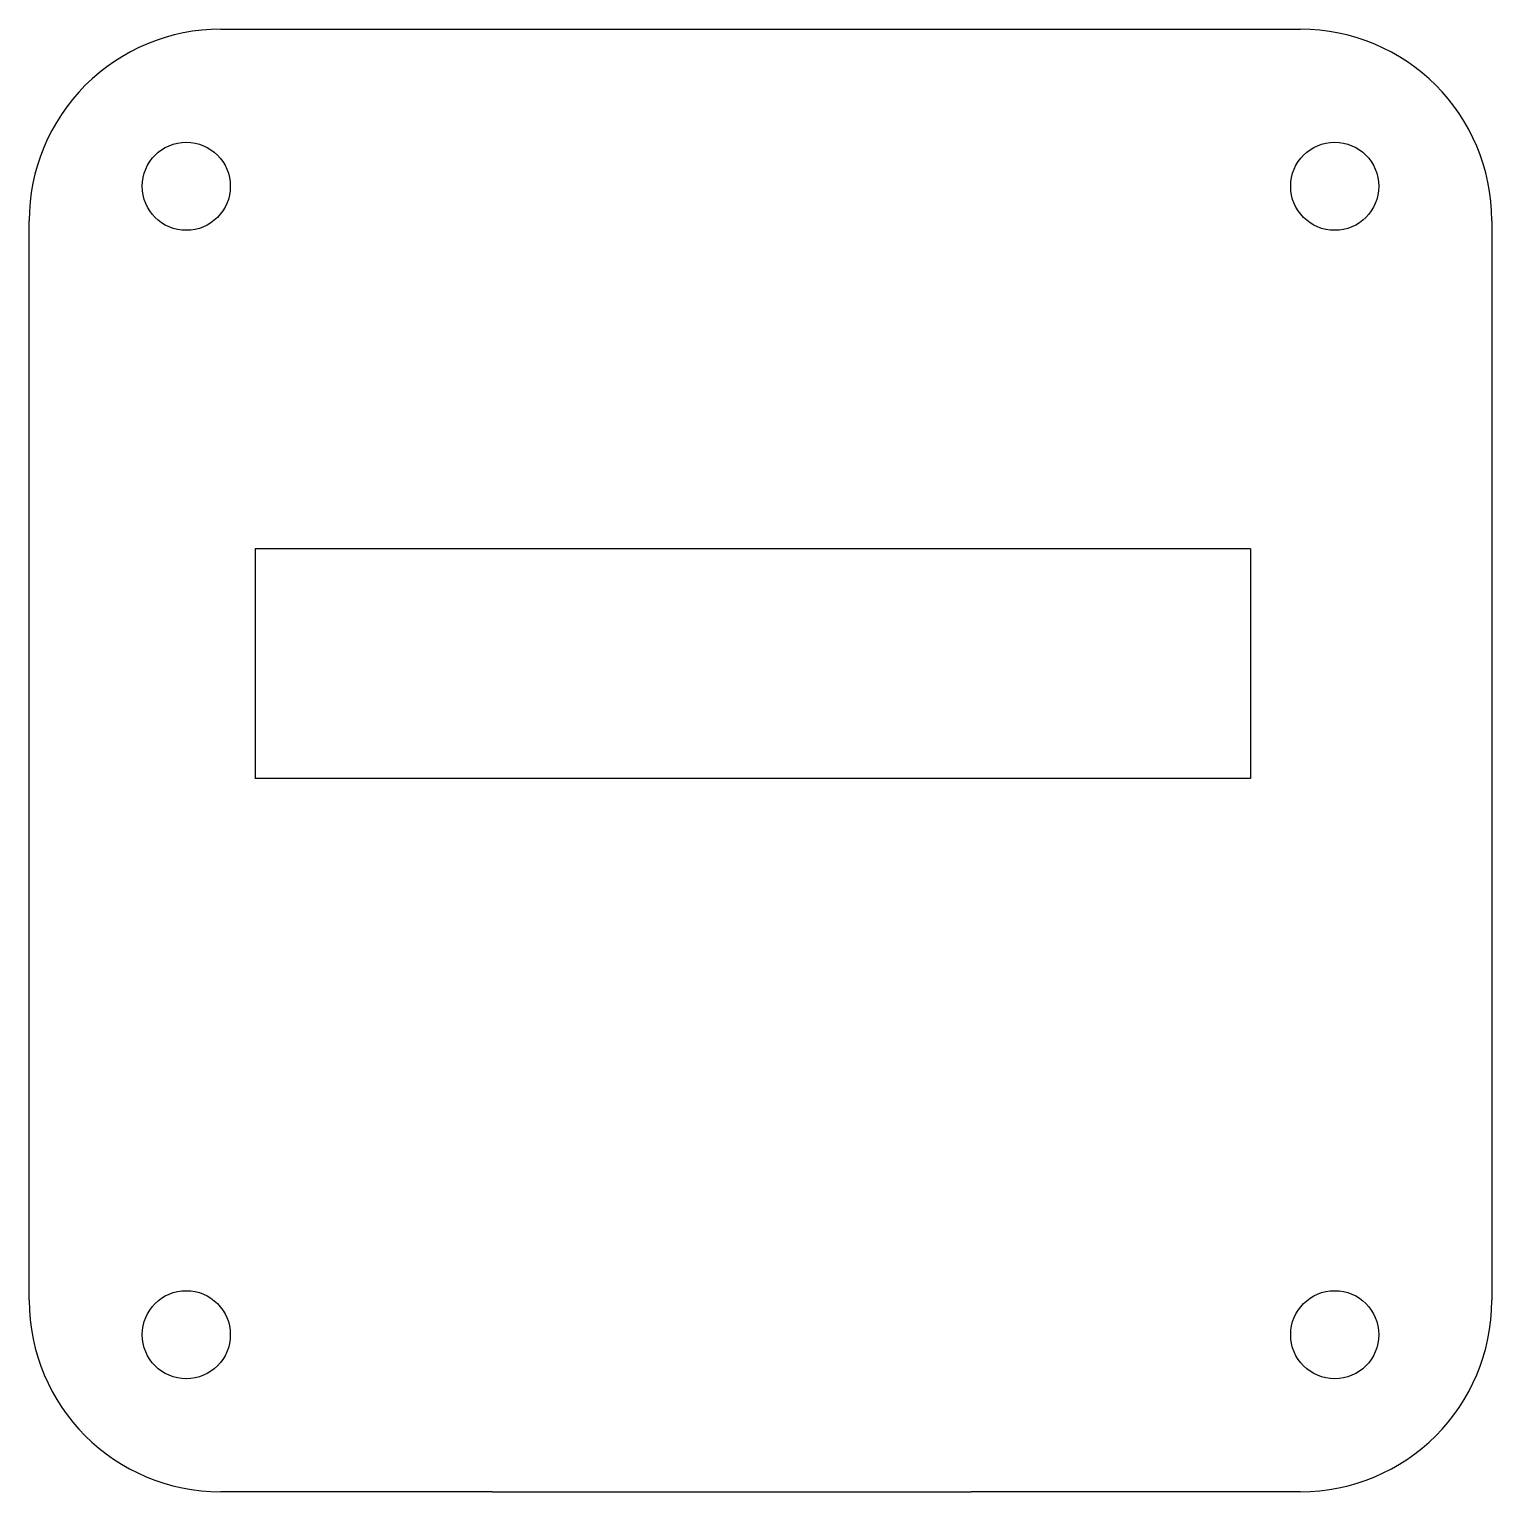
# Model space of a CAD drawing. Extents: x 0.94 to 2.44, y -2.53 to -1.03.
import ezdxf

# ---------------------------------------------------------------- set-up
doc = ezdxf.new("R2010")
doc.units = 0
doc.header["$MEASUREMENT"] = 0
doc.layers.add('MODELSKETCH_VISIBLE', color=7, linetype='CONTINUOUS')

msp = doc.modelspace()

# ---------------------------------------------------------------- linework, layer by layer
at = {"layer": 'MODELSKETCH_VISIBLE'}
for p, q in [((1.1344, -1.0285), (2.2446, -1.0285)), ((0.9375, -2.3356), (0.9375, -1.2254)), ((2.4415, -1.2254), (2.4415, -2.3356)), ((2.1935, -1.5629), (1.1699, -1.5629)), ((1.1699, -1.5629), (1.1699, -1.7991)), ((2.1935, -1.5629), (2.1935, -1.7991)), ((2.1935, -1.7991), (1.1699, -1.7991)), ((1.4139, -2.5325), (1.1344, -2.5325)), ((1.4139, -2.5325), (1.906, -2.5325)), ((2.2446, -2.5325), (1.906, -2.5325))]:
    msp.add_line(p, q, dxfattribs=at)
for centre in [(1.099, -1.19), (2.28, -1.19), (1.099, -2.371), (2.28, -2.371)]:
    msp.add_circle(centre, 0.0453, dxfattribs=at)
for centre, start, end in [((1.1344, -1.2254), 89.9999, 179.9999), ((2.2446, -1.2254), 359.9999, 89.9999), ((1.1344, -2.3356), 179.9999, 269.9999), ((2.2446, -2.3356), 269.9999, 359.9999)]:
    msp.add_arc(centre, 0.1969, start, end, dxfattribs=at)

doc.saveas('drawing.dxf')
